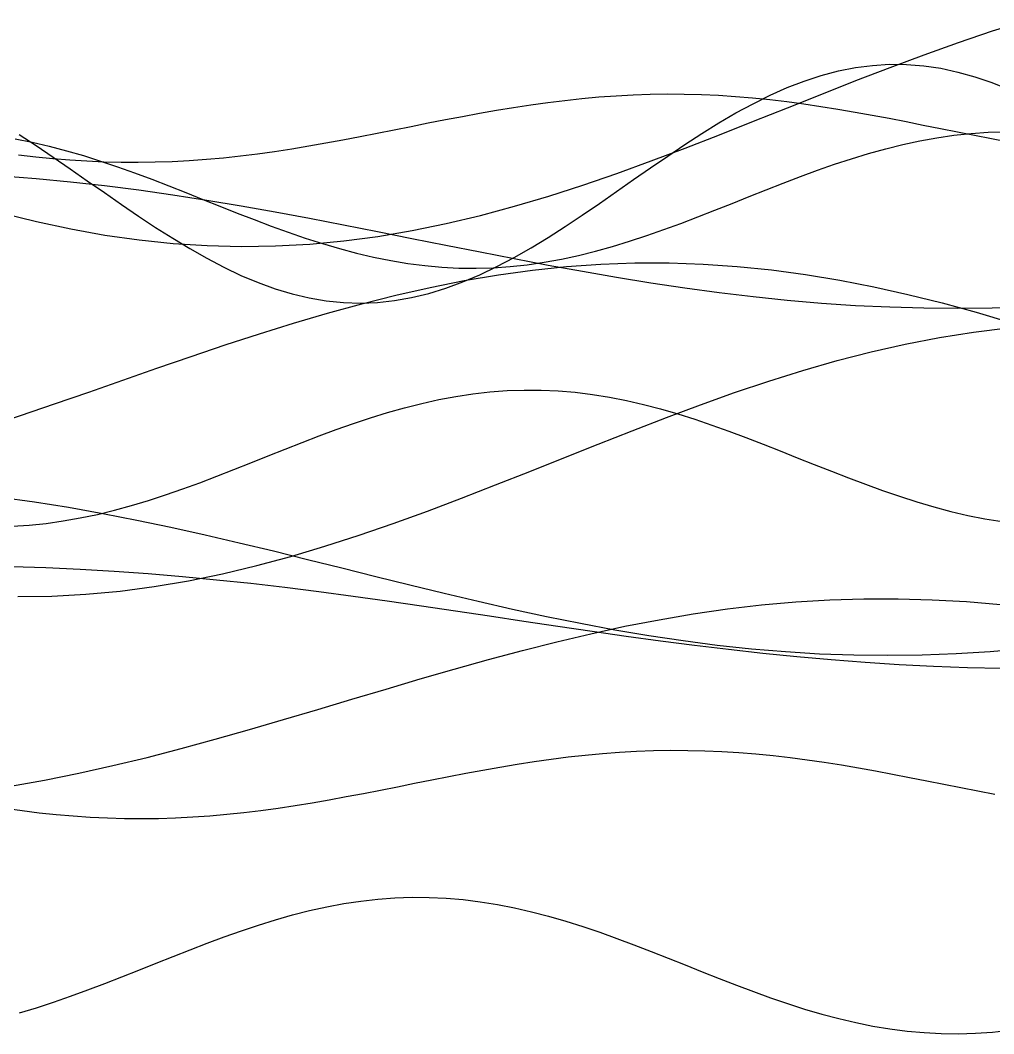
# Model space of a CAD drawing. Header units: metres. Extents: x -249 to 352, y -252 to 258.
# Drawn here: x -74.7 to -17.7, y 195.5 to 254.9 of the extents above; entities that cross this region are included whole.
import ezdxf

# ---------------------------------------------------------------- set-up
doc = ezdxf.new("R2010")
doc.units = ezdxf.units.M

msp = doc.modelspace()

# ---------------------------------------------------------------- linework, layer by layer
for p, q in [((-17.753, 254.241, -433.013), (-15.753, 254.87, -433.013)), ((-19.753, 253.567, -433.013), (-17.753, 254.241, -433.013)), ((-21.753, 252.853, -433.013), (-19.753, 253.567, -433.013)), ((-23.753, 252.106, -433.013), (-21.753, 252.853, -433.013)), ((-27.781, 251.636, -433.013), (-26.781, 251.9, -433.013)), ((-26.781, 251.9, -433.013), (-25.781, 252.098, -433.013)), ((-25.781, 252.098, -433.013), (-24.781, 252.228, -433.013)), ((-25.753, 251.335, -433.013), (-23.753, 252.106, -433.013)), ((-24.781, 252.228, -433.013), (-23.781, 252.289, -433.013)), ((-23.781, 252.289, -433.013), (-22.781, 252.28, -433.013)), ((-22.781, 252.28, -433.013), (-21.781, 252.201, -433.013)), ((-21.781, 252.201, -433.013), (-20.781, 252.054, -433.013)), ((-20.781, 252.054, -433.013), (-19.781, 251.838, -433.013)), ((-19.781, 251.838, -433.013), (-18.781, 251.558, -433.013)), ((-29.781, 250.921, -433.013), (-28.781, 251.308, -433.013)), ((-28.781, 251.308, -433.013), (-27.781, 251.636, -433.013)), ((-27.753, 250.546, -433.013), (-25.753, 251.335, -433.013)), ((-18.781, 251.558, -433.013), (-17.781, 251.214, -433.013)), ((-30.781, 250.477, -433.013), (-29.781, 250.921, -433.013)), ((-17.781, 251.214, -433.013), (-16.781, 250.812, -433.013)), ((-44.806, 249.914, -433.013), (-43.806, 250.053, -433.013)), ((-43.806, 250.053, -433.013), (-42.806, 250.177, -433.013)), ((-42.806, 250.177, -433.013), (-41.806, 250.285, -433.013)), ((-41.806, 250.285, -433.013), (-40.806, 250.376, -433.013)), ((-40.806, 250.376, -433.013), (-39.806, 250.448, -433.013)), ((-39.806, 250.448, -433.013), (-38.806, 250.502, -433.013)), ((-38.806, 250.502, -433.013), (-37.806, 250.535, -433.013)), ((-37.806, 250.535, -433.013), (-36.806, 250.549, -433.013)), ((-36.806, 250.549, -433.013), (-35.806, 250.544, -433.013)), ((-35.806, 250.544, -433.013), (-34.806, 250.518, -433.013)), ((-34.806, 250.518, -433.013), (-33.806, 250.472, -433.013)), ((-33.806, 250.472, -433.013), (-32.806, 250.407, -433.013)), ((-32.806, 250.407, -433.013), (-31.806, 250.324, -433.013)), ((-31.806, 250.324, -433.013), (-30.806, 250.223, -433.013)), ((-31.781, 249.981, -433.013), (-30.781, 250.477, -433.013)), ((-30.806, 250.223, -433.013), (-29.806, 250.105, -433.013)), ((-29.806, 250.105, -433.013), (-28.806, 249.972, -433.013)), ((-29.753, 249.748, -433.013), (-27.753, 250.546, -433.013)), ((-47.806, 249.421, -433.013), (-46.806, 249.596, -433.013)), ((-46.806, 249.596, -433.013), (-45.806, 249.761, -433.013)), ((-45.806, 249.761, -433.013), (-44.806, 249.914, -433.013)), ((-32.781, 249.439, -433.013), (-31.781, 249.981, -433.013)), ((-31.753, 248.949, -433.013), (-29.753, 249.748, -433.013)), ((-28.806, 249.972, -433.013), (-27.806, 249.825, -433.013)), ((-27.806, 249.825, -433.013), (-26.806, 249.664, -433.013)), ((-26.806, 249.664, -433.013), (-25.806, 249.493, -433.013)), ((-25.806, 249.493, -433.013), (-24.806, 249.312, -433.013)), ((-50.806, 248.85, -433.013), (-49.806, 249.046, -433.013)), ((-49.806, 249.046, -433.013), (-48.806, 249.237, -433.013)), ((-48.806, 249.237, -433.013), (-47.806, 249.421, -433.013)), ((-34.781, 248.235, -433.013), (-33.781, 248.855, -433.013)), ((-33.781, 248.855, -433.013), (-32.781, 249.439, -433.013)), ((-33.753, 248.157, -433.013), (-31.753, 248.949, -433.013)), ((-24.806, 249.312, -433.013), (-23.806, 249.124, -433.013)), ((-23.806, 249.124, -433.013), (-22.806, 248.93, -433.013)), ((-22.806, 248.93, -433.013), (-21.806, 248.732, -433.013)), ((-53.806, 248.252, -433.013), (-52.806, 248.451, -433.013)), ((-52.806, 248.451, -433.013), (-51.806, 248.651, -433.013)), ((-51.806, 248.651, -433.013), (-50.806, 248.85, -433.013)), ((-21.806, 248.732, -433.013), (-20.806, 248.532, -433.013)), ((-20.806, 248.532, -433.013), (-19.806, 248.333, -433.013)), ((-19.806, 248.333, -433.013), (-18.806, 248.135, -433.013)), ((-19.009, 248.24, -433.013), (-18.009, 248.308, -433.013)), ((-18.009, 248.308, -433.013), (-17.009, 248.336, -433.013)), ((-75.009, 247.916, -433.013), (-74.009, 247.72, -433.013)), ((-74.781, 248.179, -433.013), (-73.781, 247.528, -433.013)), ((-74.009, 247.72, -433.013), (-73.009, 247.49, -433.013)), ((-57.806, 247.505, -433.013), (-56.806, 247.681, -433.013)), ((-56.806, 247.681, -433.013), (-55.806, 247.865, -433.013)), ((-55.806, 247.865, -433.013), (-54.806, 248.056, -433.013)), ((-54.806, 248.056, -433.013), (-53.806, 248.252, -433.013)), ((-35.781, 247.587, -433.013), (-34.781, 248.235, -433.013)), ((-35.753, 247.379, -433.013), (-33.753, 248.157, -433.013)), ((-23.009, 247.592, -433.013), (-22.009, 247.807, -433.013)), ((-22.009, 247.807, -433.013), (-21.009, 247.989, -433.013)), ((-21.009, 247.989, -433.013), (-20.009, 248.133, -433.013)), ((-20.009, 248.133, -433.013), (-19.009, 248.24, -433.013)), ((-18.806, 248.135, -433.013), (-17.806, 247.942, -433.013)), ((-17.806, 247.942, -433.013), (-16.806, 247.755, -433.013)), ((-73.781, 247.528, -433.013), (-72.781, 246.854, -433.013)), ((-73.009, 247.49, -433.013), (-72.009, 247.228, -433.013)), ((-72.009, 247.228, -433.013), (-71.009, 246.938, -433.013)), ((-60.806, 247.048, -433.013), (-59.806, 247.187, -433.013)), ((-59.806, 247.187, -433.013), (-58.806, 247.34, -433.013)), ((-58.806, 247.34, -433.013), (-57.806, 247.505, -433.013)), ((-37.753, 246.623, -433.013), (-35.753, 247.379, -433.013)), ((-36.781, 246.915, -433.013), (-35.781, 247.587, -433.013)), ((-25.009, 247.065, -433.013), (-24.009, 247.343, -433.013)), ((-24.009, 247.343, -433.013), (-23.009, 247.592, -433.013)), ((-74.806, 246.993, -433.013), (-73.806, 246.876, -433.013)), ((-73.806, 246.876, -433.013), (-72.806, 246.775, -433.013)), ((-72.806, 246.775, -433.013), (-71.806, 246.692, -433.013)), ((-72.781, 246.854, -433.013), (-71.781, 246.165, -433.013)), ((-71.806, 246.692, -433.013), (-70.806, 246.627, -433.013)), ((-71.009, 246.938, -433.013), (-70.009, 246.621, -433.013)), ((-70.806, 246.627, -433.013), (-69.806, 246.582, -433.013)), ((-70.009, 246.621, -433.013), (-69.009, 246.282, -433.013)), ((-69.806, 246.582, -433.013), (-68.806, 246.556, -433.013)), ((-68.806, 246.556, -433.013), (-67.806, 246.55, -433.013)), ((-67.806, 246.55, -433.013), (-66.806, 246.565, -433.013)), ((-66.806, 246.565, -433.013), (-65.806, 246.599, -433.013)), ((-65.806, 246.599, -433.013), (-64.806, 246.652, -433.013)), ((-64.806, 246.652, -433.013), (-63.806, 246.725, -433.013)), ((-63.806, 246.725, -433.013), (-62.806, 246.816, -433.013)), ((-62.806, 246.816, -433.013), (-61.806, 246.924, -433.013)), ((-61.806, 246.924, -433.013), (-60.806, 247.048, -433.013)), ((-39.753, 245.897, -433.013), (-37.753, 246.623, -433.013)), ((-37.781, 246.227, -433.013), (-36.781, 246.915, -433.013)), ((-27.009, 246.429, -433.013), (-26.009, 246.759, -433.013)), ((-26.009, 246.759, -433.013), (-25.009, 247.065, -433.013)), ((-71.781, 246.165, -433.013), (-70.781, 245.468, -433.013)), ((-69.009, 246.282, -433.013), (-68.009, 245.924, -433.013)), ((-68.009, 245.924, -433.013), (-67.009, 245.549, -433.013)), ((-41.753, 245.208, -433.013), (-39.753, 245.897, -433.013)), ((-38.781, 245.53, -433.013), (-37.781, 246.227, -433.013)), ((-29.009, 245.71, -433.013), (-28.009, 246.078, -433.013)), ((-28.009, 246.078, -433.013), (-27.009, 246.429, -433.013)), ((-75.773, 245.754, -433.013), (-73.773, 245.599, -433.013)), ((-73.773, 245.599, -433.013), (-71.773, 245.409, -433.013)), ((-71.773, 245.409, -433.013), (-69.773, 245.185, -433.013)), ((-70.781, 245.468, -433.013), (-69.781, 244.768, -433.013)), ((-67.009, 245.549, -433.013), (-66.009, 245.163, -433.013)), ((-39.781, 244.83, -433.013), (-38.781, 245.53, -433.013)), ((-31.009, 244.936, -433.013), (-30.009, 245.328, -433.013)), ((-30.009, 245.328, -433.013), (-29.009, 245.71, -433.013)), ((-69.781, 244.768, -433.013), (-68.781, 244.074, -433.013)), ((-69.773, 245.185, -433.013), (-67.773, 244.928, -433.013)), ((-67.773, 244.928, -433.013), (-65.773, 244.643, -433.013)), ((-66.009, 245.163, -433.013), (-65.009, 244.768, -433.013)), ((-65.009, 244.768, -433.013), (-64.009, 244.369, -433.013)), ((-43.753, 244.564, -433.013), (-41.753, 245.208, -433.013)), ((-40.781, 244.135, -433.013), (-39.781, 244.83, -433.013)), ((-32.009, 244.539, -433.013), (-31.009, 244.936, -433.013)), ((-65.773, 244.643, -433.013), (-63.773, 244.33, -433.013)), ((-64.009, 244.369, -433.013), (-63.009, 243.969, -433.013)), ((-63.773, 244.33, -433.013), (-61.773, 243.995, -433.013)), ((-45.753, 243.97, -433.013), (-43.753, 244.564, -433.013)), ((-41.781, 243.452, -433.013), (-40.781, 244.135, -433.013)), ((-34.009, 243.741, -433.013), (-33.009, 244.139, -433.013)), ((-33.009, 244.139, -433.013), (-32.009, 244.539, -433.013)), ((-75.753, 243.56, -433.013), (-73.753, 243.068, -433.013)), ((-68.781, 244.074, -433.013), (-67.781, 243.392, -433.013)), ((-63.009, 243.969, -433.013), (-62.009, 243.573, -433.013)), ((-62.009, 243.573, -433.013), (-61.009, 243.185, -433.013)), ((-61.773, 243.995, -433.013), (-59.773, 243.639, -433.013)), ((-59.773, 243.639, -433.013), (-57.773, 243.267, -433.013)), ((-47.753, 243.432, -433.013), (-45.753, 243.97, -433.013)), ((-35.009, 243.349, -433.013), (-34.009, 243.741, -433.013)), ((-73.753, 243.068, -433.013), (-71.753, 242.641, -433.013)), ((-67.781, 243.392, -433.013), (-66.781, 242.729, -433.013)), ((-61.009, 243.185, -433.013), (-60.009, 242.808, -433.013)), ((-57.773, 243.267, -433.013), (-55.773, 242.882, -433.013)), ((-51.753, 242.546, -433.013), (-49.753, 242.956, -433.013)), ((-49.753, 242.956, -433.013), (-47.753, 243.432, -433.013)), ((-42.781, 242.787, -433.013), (-41.781, 243.452, -433.013)), ((-37.009, 242.599, -433.013), (-36.009, 242.967, -433.013)), ((-36.009, 242.967, -433.013), (-35.009, 243.349, -433.013)), ((-71.753, 242.641, -433.013), (-69.753, 242.285, -433.013)), ((-66.781, 242.729, -433.013), (-65.781, 242.091, -433.013)), ((-60.009, 242.808, -433.013), (-59.009, 242.447, -433.013)), ((-59.009, 242.447, -433.013), (-58.009, 242.104, -433.013)), ((-55.773, 242.882, -433.013), (-53.773, 242.489, -433.013)), ((-53.773, 242.489, -433.013), (-51.773, 242.09, -433.013)), ((-53.753, 242.207, -433.013), (-51.753, 242.546, -433.013)), ((-43.781, 242.147, -433.013), (-42.781, 242.787, -433.013)), ((-38.009, 242.248, -433.013), (-37.009, 242.599, -433.013)), ((-69.753, 242.285, -433.013), (-67.753, 242.001, -433.013)), ((-67.753, 242.001, -433.013), (-65.753, 241.794, -433.013)), ((-65.781, 242.091, -433.013), (-64.781, 241.486, -433.013)), ((-65.753, 241.794, -433.013), (-63.753, 241.664, -433.013)), ((-59.753, 241.645, -433.013), (-57.753, 241.754, -433.013)), ((-58.009, 242.104, -433.013), (-57.009, 241.784, -433.013)), ((-57.753, 241.754, -433.013), (-55.753, 241.943, -433.013)), ((-57.009, 241.784, -433.013), (-56.009, 241.49, -433.013)), ((-55.753, 241.943, -433.013), (-53.753, 242.207, -433.013)), ((-51.773, 242.09, -433.013), (-49.773, 241.69, -433.013)), ((-44.781, 241.538, -433.013), (-43.781, 242.147, -433.013)), ((-40.009, 241.612, -433.013), (-39.009, 241.918, -433.013)), ((-39.009, 241.918, -433.013), (-38.009, 242.248, -433.013)), ((-64.781, 241.486, -433.013), (-63.781, 240.919, -433.013)), ((-63.753, 241.664, -433.013), (-61.753, 241.615, -433.013)), ((-61.753, 241.615, -433.013), (-59.753, 241.645, -433.013)), ((-56.009, 241.49, -433.013), (-55.009, 241.223, -433.013)), ((-55.009, 241.223, -433.013), (-54.009, 240.988, -433.013)), ((-49.773, 241.69, -433.013), (-47.773, 241.293, -433.013)), ((-47.773, 241.293, -433.013), (-45.773, 240.904, -433.013)), ((-45.781, 240.967, -433.013), (-44.781, 241.538, -433.013)), ((-42.009, 241.084, -433.013), (-41.009, 241.333, -433.013)), ((-41.009, 241.333, -433.013), (-40.009, 241.612, -433.013)), ((-63.781, 240.919, -433.013), (-62.781, 240.395, -433.013)), ((-54.009, 240.988, -433.013), (-53.009, 240.786, -433.013)), ((-53.009, 240.786, -433.013), (-52.009, 240.62, -433.013)), ((-52.009, 240.62, -433.013), (-51.009, 240.491, -433.013)), ((-46.781, 240.439, -433.013), (-45.781, 240.967, -433.013)), ((-46.009, 240.434, -433.013), (-45.009, 240.541, -433.013)), ((-45.773, 240.904, -433.013), (-43.773, 240.525, -433.013)), ((-45.009, 240.541, -433.013), (-44.009, 240.686, -433.013)), ((-44.009, 240.686, -433.013), (-43.009, 240.868, -433.013)), ((-43.009, 240.868, -433.013), (-42.009, 241.084, -433.013)), ((-42.702, 240.435, -433.013), (-40.702, 240.577, -433.013)), ((-40.702, 240.577, -433.013), (-38.702, 240.65, -433.013)), ((-38.702, 240.65, -433.013), (-36.702, 240.652, -433.013)), ((-36.702, 240.652, -433.013), (-34.702, 240.585, -433.013)), ((-34.702, 240.585, -433.013), (-32.702, 240.449, -433.013)), ((-62.781, 240.395, -433.013), (-61.781, 239.92, -433.013)), ((-51.009, 240.491, -433.013), (-50.009, 240.4, -433.013)), ((-50.009, 240.4, -433.013), (-49.009, 240.349, -433.013)), ((-49.009, 240.349, -433.013), (-48.009, 240.338, -433.013)), ((-48.781, 239.534, -433.013), (-47.781, 239.96, -433.013)), ((-48.702, 239.613, -433.013), (-46.702, 239.951, -433.013)), ((-48.009, 240.338, -433.013), (-47.009, 240.366, -433.013)), ((-47.781, 239.96, -433.013), (-46.781, 240.439, -433.013)), ((-47.009, 240.366, -433.013), (-46.009, 240.434, -433.013)), ((-46.702, 239.951, -433.013), (-44.702, 240.226, -433.013)), ((-44.702, 240.226, -433.013), (-42.702, 240.435, -433.013)), ((-43.773, 240.525, -433.013), (-41.773, 240.161, -433.013)), ((-41.773, 240.161, -433.013), (-39.773, 239.815, -433.013)), ((-32.702, 240.449, -433.013), (-30.702, 240.245, -433.013)), ((-30.702, 240.245, -433.013), (-28.702, 239.975, -433.013)), ((-28.702, 239.975, -433.013), (-26.702, 239.642, -433.013)), ((-61.781, 239.92, -433.013), (-60.781, 239.499, -433.013)), ((-60.781, 239.499, -433.013), (-59.781, 239.136, -433.013)), ((-50.702, 239.216, -433.013), (-48.702, 239.613, -433.013)), ((-49.781, 239.166, -433.013), (-48.781, 239.534, -433.013)), ((-39.773, 239.815, -433.013), (-37.773, 239.49, -433.013)), ((-37.773, 239.49, -433.013), (-35.773, 239.191, -433.013)), ((-26.702, 239.642, -433.013), (-24.702, 239.249, -433.013)), ((-59.781, 239.136, -433.013), (-58.781, 238.835, -433.013)), ((-58.781, 238.835, -433.013), (-57.781, 238.598, -433.013)), ((-54.702, 238.259, -433.013), (-52.702, 238.763, -433.013)), ((-52.702, 238.763, -433.013), (-50.702, 239.216, -433.013)), ((-51.781, 238.616, -433.013), (-50.781, 238.859, -433.013)), ((-50.781, 238.859, -433.013), (-49.781, 239.166, -433.013)), ((-35.773, 239.191, -433.013), (-33.773, 238.92, -433.013)), ((-33.773, 238.92, -433.013), (-31.773, 238.679, -433.013)), ((-24.702, 239.249, -433.013), (-22.702, 238.801, -433.013)), ((-22.702, 238.801, -433.013), (-20.702, 238.301, -433.013)), ((-57.781, 238.598, -433.013), (-56.781, 238.428, -433.013)), ((-56.781, 238.428, -433.013), (-55.781, 238.326, -433.013)), ((-56.702, 237.709, -433.013), (-54.702, 238.259, -433.013)), ((-55.781, 238.326, -433.013), (-54.781, 238.294, -433.013)), ((-54.781, 238.294, -433.013), (-53.781, 238.332, -433.013)), ((-53.781, 238.332, -433.013), (-52.781, 238.44, -433.013)), ((-52.781, 238.44, -433.013), (-51.781, 238.616, -433.013)), ((-31.773, 238.679, -433.013), (-29.773, 238.472, -433.013)), ((-29.773, 238.472, -433.013), (-27.773, 238.3, -433.013)), ((-27.773, 238.3, -433.013), (-25.773, 238.164, -433.013)), ((-25.773, 238.164, -433.013), (-23.773, 238.067, -433.013)), ((-20.702, 238.301, -433.013), (-18.702, 237.754, -433.013)), ((-58.702, 237.119, -433.013), (-56.702, 237.709, -433.013)), ((-23.773, 238.067, -433.013), (-21.773, 238.009, -433.013)), ((-21.773, 238.009, -433.013), (-19.773, 237.991, -433.013)), ((-19.773, 237.991, -433.013), (-17.773, 238.013, -433.013)), ((-18.702, 237.754, -433.013), (-16.702, 237.167, -433.013)), ((-17.773, 238.013, -433.013), (-15.773, 238.074, -433.013)), ((-60.702, 236.494, -433.013), (-58.702, 237.119, -433.013)), ((-62.702, 235.841, -433.013), (-60.702, 236.494, -433.013)), ((-20.859, 236.283, -433.013), (-18.859, 236.597, -433.013)), ((-18.859, 236.597, -433.013), (-16.859, 236.836, -433.013)), ((-64.702, 235.166, -433.013), (-62.702, 235.841, -433.013)), ((-24.859, 235.442, -433.013), (-22.859, 235.897, -433.013)), ((-22.859, 235.897, -433.013), (-20.859, 236.283, -433.013)), ((-26.859, 234.925, -433.013), (-24.859, 235.442, -433.013)), ((-66.702, 234.476, -433.013), (-64.702, 235.166, -433.013)), ((-28.859, 234.349, -433.013), (-26.859, 234.925, -433.013)), ((-68.702, 233.778, -433.013), (-66.702, 234.476, -433.013)), ((-30.859, 233.721, -433.013), (-28.859, 234.349, -433.013)), ((-70.702, 233.078, -433.013), (-68.702, 233.778, -433.013)), ((-32.859, 233.046, -433.013), (-30.859, 233.721, -433.013)), ((-72.702, 232.385, -433.013), (-70.702, 233.078, -433.013)), ((-50.193, 232.641, -433.013), (-49.193, 232.828, -433.013)), ((-49.193, 232.828, -433.013), (-48.193, 232.979, -433.013)), ((-48.193, 232.979, -433.013), (-47.193, 233.092, -433.013)), ((-47.193, 233.092, -433.013), (-46.193, 233.166, -433.013)), ((-46.193, 233.166, -433.013), (-45.193, 233.201, -433.013)), ((-45.193, 233.201, -433.013), (-44.193, 233.196, -433.013)), ((-44.193, 233.196, -433.013), (-43.193, 233.151, -433.013)), ((-43.193, 233.151, -433.013), (-42.193, 233.067, -433.013)), ((-42.193, 233.067, -433.013), (-41.193, 232.944, -433.013)), ((-41.193, 232.944, -433.013), (-40.193, 232.783, -433.013)), ((-34.859, 232.332, -433.013), (-32.859, 233.046, -433.013)), ((-74.702, 231.704, -433.013), (-72.702, 232.385, -433.013)), ((-52.193, 232.166, -433.013), (-51.193, 232.419, -433.013)), ((-51.193, 232.419, -433.013), (-50.193, 232.641, -433.013)), ((-40.193, 232.783, -433.013), (-39.193, 232.587, -433.013)), ((-39.193, 232.587, -433.013), (-38.193, 232.357, -433.013)), ((-38.193, 232.357, -433.013), (-37.193, 232.095, -433.013)), ((-36.859, 231.585, -433.013), (-34.859, 232.332, -433.013)), ((-76.702, 231.043, -433.013), (-74.702, 231.704, -433.013)), ((-54.193, 231.572, -433.013), (-53.193, 231.882, -433.013)), ((-53.193, 231.882, -433.013), (-52.193, 232.166, -433.013)), ((-37.193, 232.095, -433.013), (-36.193, 231.805, -433.013)), ((-36.193, 231.805, -433.013), (-35.193, 231.489, -433.013)), ((-56.193, 230.885, -433.013), (-55.193, 231.239, -433.013)), ((-55.193, 231.239, -433.013), (-54.193, 231.572, -433.013)), ((-38.859, 230.814, -433.013), (-36.859, 231.585, -433.013)), ((-35.193, 231.489, -433.013), (-34.193, 231.15, -433.013)), ((-34.193, 231.15, -433.013), (-33.193, 230.791, -433.013)), ((-58.193, 230.13, -433.013), (-57.193, 230.514, -433.013)), ((-57.193, 230.514, -433.013), (-56.193, 230.885, -433.013)), ((-40.859, 230.025, -433.013), (-38.859, 230.814, -433.013)), ((-33.193, 230.791, -433.013), (-32.193, 230.416, -433.013)), ((-59.193, 229.737, -433.013), (-58.193, 230.13, -433.013)), ((-42.859, 229.228, -433.013), (-40.859, 230.025, -433.013)), ((-32.193, 230.416, -433.013), (-31.193, 230.03, -433.013)), ((-31.193, 230.03, -433.013), (-30.193, 229.635, -433.013)), ((-61.193, 228.939, -433.013), (-60.193, 229.339, -433.013)), ((-60.193, 229.339, -433.013), (-59.193, 229.737, -433.013)), ((-30.193, 229.635, -433.013), (-29.193, 229.236, -433.013)), ((-62.193, 228.542, -433.013), (-61.193, 228.939, -433.013)), ((-44.859, 228.428, -433.013), (-42.859, 229.228, -433.013)), ((-29.193, 229.236, -433.013), (-28.193, 228.836, -433.013)), ((-28.193, 228.836, -433.013), (-27.193, 228.44, -433.013)), ((-64.193, 227.771, -433.013), (-63.193, 228.151, -433.013)), ((-63.193, 228.151, -433.013), (-62.193, 228.542, -433.013)), ((-46.859, 227.636, -433.013), (-44.859, 228.428, -433.013)), ((-27.193, 228.44, -433.013), (-26.193, 228.052, -433.013)), ((-65.193, 227.405, -433.013), (-64.193, 227.771, -433.013)), ((-48.859, 226.858, -433.013), (-46.859, 227.636, -433.013)), ((-26.193, 228.052, -433.013), (-25.193, 227.676, -433.013)), ((-25.193, 227.676, -433.013), (-24.193, 227.314, -433.013)), ((-75.88, 226.928, -433.013), (-73.88, 226.647, -433.013)), ((-67.193, 226.732, -433.013), (-66.193, 227.058, -433.013)), ((-66.193, 227.058, -433.013), (-65.193, 227.405, -433.013)), ((-24.193, 227.314, -433.013), (-23.193, 226.972, -433.013)), ((-23.193, 226.972, -433.013), (-22.193, 226.652, -433.013)), ((-73.88, 226.647, -433.013), (-71.88, 226.327, -433.013)), ((-71.88, 226.327, -433.013), (-69.88, 225.969, -433.013)), ((-69.193, 226.156, -433.013), (-68.193, 226.43, -433.013)), ((-68.193, 226.43, -433.013), (-67.193, 226.732, -433.013)), ((-50.859, 226.102, -433.013), (-48.859, 226.858, -433.013)), ((-22.193, 226.652, -433.013), (-21.193, 226.357, -433.013)), ((-21.193, 226.357, -433.013), (-20.193, 226.091, -433.013)), ((-72.193, 225.527, -433.013), (-71.193, 225.702, -433.013)), ((-71.193, 225.702, -433.013), (-70.193, 225.913, -433.013)), ((-70.193, 225.913, -433.013), (-69.193, 226.156, -433.013)), ((-69.88, 225.969, -433.013), (-67.88, 225.579, -433.013)), ((-52.859, 225.376, -433.013), (-50.859, 226.102, -433.013)), ((-20.193, 226.091, -433.013), (-19.193, 225.855, -433.013)), ((-19.193, 225.855, -433.013), (-18.193, 225.654, -433.013)), ((-75.193, 225.226, -433.013), (-74.193, 225.287, -433.013)), ((-74.193, 225.287, -433.013), (-73.193, 225.388, -433.013)), ((-73.193, 225.388, -433.013), (-72.193, 225.527, -433.013)), ((-67.88, 225.579, -433.013), (-65.88, 225.16, -433.013)), ((-65.88, 225.16, -433.013), (-63.88, 224.715, -433.013)), ((-54.859, 224.688, -433.013), (-52.859, 225.376, -433.013)), ((-18.193, 225.654, -433.013), (-17.193, 225.488, -433.013)), ((-63.88, 224.715, -433.013), (-61.88, 224.25, -433.013)), ((-56.859, 224.043, -433.013), (-54.859, 224.688, -433.013)), ((-61.88, 224.25, -433.013), (-59.88, 223.769, -433.013)), ((-58.859, 223.449, -433.013), (-56.859, 224.043, -433.013)), ((-60.859, 222.911, -433.013), (-58.859, 223.449, -433.013)), ((-59.88, 223.769, -433.013), (-57.88, 223.277, -433.013)), ((-75.21, 222.852, -433.013), (-73.21, 222.793, -433.013)), ((-73.21, 222.793, -433.013), (-71.21, 222.706, -433.013)), ((-62.859, 222.435, -433.013), (-60.859, 222.911, -433.013)), ((-57.88, 223.277, -433.013), (-55.88, 222.778, -433.013)), ((-55.88, 222.778, -433.013), (-53.88, 222.279, -433.013)), ((-71.21, 222.706, -433.013), (-69.21, 222.59, -433.013)), ((-69.21, 222.59, -433.013), (-67.21, 222.447, -433.013)), ((-67.21, 222.447, -433.013), (-65.21, 222.279, -433.013)), ((-65.21, 222.279, -433.013), (-63.21, 222.087, -433.013)), ((-64.859, 222.025, -433.013), (-62.859, 222.435, -433.013)), ((-53.88, 222.279, -433.013), (-51.88, 221.783, -433.013)), ((-68.859, 221.422, -433.013), (-66.859, 221.687, -433.013)), ((-66.859, 221.687, -433.013), (-64.859, 222.025, -433.013)), ((-63.21, 222.087, -433.013), (-61.21, 221.873, -433.013)), ((-61.21, 221.873, -433.013), (-59.21, 221.638, -433.013)), ((-59.21, 221.638, -433.013), (-57.21, 221.387, -433.013)), ((-51.88, 221.783, -433.013), (-49.88, 221.296, -433.013)), ((-74.859, 221.094, -433.013), (-72.859, 221.124, -433.013)), ((-72.859, 221.124, -433.013), (-70.859, 221.233, -433.013)), ((-70.859, 221.233, -433.013), (-68.859, 221.422, -433.013)), ((-57.21, 221.387, -433.013), (-55.21, 221.12, -433.013)), ((-55.21, 221.12, -433.013), (-53.21, 220.841, -433.013)), ((-49.88, 221.296, -433.013), (-47.88, 220.822, -433.013)), ((-27.282, 220.908, -433.013), (-25.282, 220.97, -433.013)), ((-25.282, 220.97, -433.013), (-23.282, 220.973, -433.013)), ((-23.282, 220.973, -433.013), (-21.282, 220.915, -433.013)), ((-53.21, 220.841, -433.013), (-51.21, 220.552, -433.013)), ((-51.21, 220.552, -433.013), (-49.21, 220.257, -433.013)), ((-47.88, 220.822, -433.013), (-45.88, 220.367, -433.013)), ((-45.88, 220.367, -433.013), (-43.88, 219.934, -433.013)), ((-35.282, 220.082, -433.013), (-33.282, 220.371, -433.013)), ((-33.282, 220.371, -433.013), (-31.282, 220.607, -433.013)), ((-31.282, 220.607, -433.013), (-29.282, 220.787, -433.013)), ((-29.282, 220.787, -433.013), (-27.282, 220.908, -433.013)), ((-21.282, 220.915, -433.013), (-19.282, 220.799, -433.013)), ((-19.282, 220.799, -433.013), (-17.282, 220.624, -433.013)), ((-49.21, 220.257, -433.013), (-47.21, 219.958, -433.013)), ((-47.21, 219.958, -433.013), (-45.21, 219.658, -433.013)), ((-43.88, 219.934, -433.013), (-41.88, 219.529, -433.013)), ((-37.282, 219.741, -433.013), (-35.282, 220.082, -433.013)), ((-45.21, 219.658, -433.013), (-43.21, 219.361, -433.013)), ((-43.21, 219.361, -433.013), (-41.21, 219.068, -433.013)), ((-41.88, 219.529, -433.013), (-39.88, 219.155, -433.013)), ((-41.282, 218.921, -433.013), (-39.282, 219.353, -433.013)), ((-39.282, 219.353, -433.013), (-37.282, 219.741, -433.013)), ((-43.282, 218.45, -433.013), (-41.282, 218.921, -433.013)), ((-41.21, 219.068, -433.013), (-39.21, 218.784, -433.013)), ((-39.88, 219.155, -433.013), (-37.88, 218.816, -433.013)), ((-39.21, 218.784, -433.013), (-37.21, 218.511, -433.013)), ((-37.88, 218.816, -433.013), (-35.88, 218.515, -433.013)), ((-45.282, 217.944, -433.013), (-43.282, 218.45, -433.013)), ((-37.21, 218.511, -433.013), (-35.21, 218.252, -433.013)), ((-35.88, 218.515, -433.013), (-33.88, 218.256, -433.013)), ((-35.21, 218.252, -433.013), (-33.21, 218.008, -433.013)), ((-33.88, 218.256, -433.013), (-31.88, 218.041, -433.013)), ((-33.21, 218.008, -433.013), (-31.21, 217.784, -433.013)), ((-31.88, 218.041, -433.013), (-29.88, 217.871, -433.013)), ((-17.88, 217.884, -433.013), (-15.88, 218.058, -433.013)), ((-49.282, 216.848, -433.013), (-47.282, 217.408, -433.013)), ((-47.282, 217.408, -433.013), (-45.282, 217.944, -433.013)), ((-31.21, 217.784, -433.013), (-29.21, 217.581, -433.013)), ((-29.88, 217.871, -433.013), (-27.88, 217.75, -433.013)), ((-29.21, 217.581, -433.013), (-27.21, 217.4, -433.013)), ((-27.88, 217.75, -433.013), (-25.88, 217.677, -433.013)), ((-27.21, 217.4, -433.013), (-25.21, 217.244, -433.013)), ((-25.88, 217.677, -433.013), (-23.88, 217.655, -433.013)), ((-23.88, 217.655, -433.013), (-21.88, 217.682, -433.013)), ((-21.88, 217.682, -433.013), (-19.88, 217.759, -433.013)), ((-19.88, 217.759, -433.013), (-17.88, 217.884, -433.013)), ((-51.282, 216.27, -433.013), (-49.282, 216.848, -433.013)), ((-25.21, 217.244, -433.013), (-23.21, 217.115, -433.013)), ((-23.21, 217.115, -433.013), (-21.21, 217.014, -433.013)), ((-21.21, 217.014, -433.013), (-19.21, 216.941, -433.013)), ((-19.21, 216.941, -433.013), (-17.21, 216.897, -433.013)), ((-53.282, 215.678, -433.013), (-51.282, 216.27, -433.013)), ((-55.282, 215.08, -433.013), (-53.282, 215.678, -433.013)), ((-57.282, 214.481, -433.013), (-55.282, 215.08, -433.013)), ((-59.282, 213.886, -433.013), (-57.282, 214.481, -433.013)), ((-61.282, 213.303, -433.013), (-59.282, 213.886, -433.013)), ((-63.282, 212.736, -433.013), (-61.282, 213.303, -433.013)), ((-65.282, 212.192, -433.013), (-63.282, 212.736, -433.013)), ((-67.282, 211.675, -433.013), (-65.282, 212.192, -433.013)), ((-39.607, 211.975, -433.013), (-38.607, 212.031, -433.013)), ((-38.607, 212.031, -433.013), (-37.607, 212.069, -433.013)), ((-37.607, 212.069, -433.013), (-36.607, 212.086, -433.013)), ((-36.607, 212.086, -433.013), (-35.607, 212.083, -433.013)), ((-35.607, 212.083, -433.013), (-34.607, 212.061, -433.013)), ((-34.607, 212.061, -433.013), (-33.607, 212.019, -433.013)), ((-69.282, 211.192, -433.013), (-67.282, 211.675, -433.013)), ((-44.607, 211.427, -433.013), (-43.607, 211.568, -433.013)), ((-43.607, 211.568, -433.013), (-42.607, 211.695, -433.013)), ((-42.607, 211.695, -433.013), (-41.607, 211.806, -433.013)), ((-41.607, 211.806, -433.013), (-40.607, 211.899, -433.013)), ((-40.607, 211.899, -433.013), (-39.607, 211.975, -433.013)), ((-33.607, 212.019, -433.013), (-32.607, 211.957, -433.013)), ((-32.607, 211.957, -433.013), (-31.607, 211.877, -433.013)), ((-31.607, 211.877, -433.013), (-30.607, 211.779, -433.013)), ((-30.607, 211.779, -433.013), (-29.607, 211.664, -433.013)), ((-29.607, 211.664, -433.013), (-28.607, 211.533, -433.013)), ((-28.607, 211.533, -433.013), (-27.607, 211.388, -433.013)), ((-71.282, 210.746, -433.013), (-69.282, 211.192, -433.013)), ((-48.607, 210.742, -433.013), (-47.607, 210.928, -433.013)), ((-47.607, 210.928, -433.013), (-46.607, 211.105, -433.013)), ((-46.607, 211.105, -433.013), (-45.607, 211.272, -433.013)), ((-45.607, 211.272, -433.013), (-44.607, 211.427, -433.013)), ((-27.607, 211.388, -433.013), (-26.607, 211.23, -433.013)), ((-26.607, 211.23, -433.013), (-25.607, 211.06, -433.013)), ((-25.607, 211.06, -433.013), (-24.607, 210.881, -433.013)), ((-24.607, 210.881, -433.013), (-23.607, 210.694, -433.013)), ((-75.282, 209.986, -433.013), (-73.282, 210.343, -433.013)), ((-73.282, 210.343, -433.013), (-71.282, 210.746, -433.013)), ((-51.607, 210.155, -433.013), (-50.607, 210.354, -433.013)), ((-50.607, 210.354, -433.013), (-49.607, 210.55, -433.013)), ((-49.607, 210.55, -433.013), (-48.607, 210.742, -433.013)), ((-23.607, 210.694, -433.013), (-22.607, 210.5, -433.013)), ((-22.607, 210.5, -433.013), (-21.607, 210.303, -433.013)), ((-21.607, 210.303, -433.013), (-20.607, 210.103, -433.013)), ((-54.607, 209.561, -433.013), (-53.607, 209.756, -433.013)), ((-53.607, 209.756, -433.013), (-52.607, 209.955, -433.013)), ((-52.607, 209.955, -433.013), (-51.607, 210.155, -433.013)), ((-20.607, 210.103, -433.013), (-19.607, 209.904, -433.013)), ((-19.607, 209.904, -433.013), (-18.607, 209.706, -433.013)), ((-18.607, 209.706, -433.013), (-17.607, 209.512, -433.013)), ((-57.607, 209.014, -433.013), (-56.607, 209.188, -433.013)), ((-56.607, 209.188, -433.013), (-55.607, 209.371, -433.013)), ((-55.607, 209.371, -433.013), (-54.607, 209.561, -433.013)), ((-75.607, 208.688, -433.013), (-74.607, 208.552, -433.013)), ((-74.607, 208.552, -433.013), (-73.607, 208.432, -433.013)), ((-61.607, 208.442, -433.013), (-60.607, 208.563, -433.013)), ((-60.607, 208.563, -433.013), (-59.607, 208.7, -433.013)), ((-59.607, 208.7, -433.013), (-58.607, 208.851, -433.013)), ((-58.607, 208.851, -433.013), (-57.607, 209.014, -433.013)), ((-73.607, 208.432, -433.013), (-72.607, 208.328, -433.013)), ((-72.607, 208.328, -433.013), (-71.607, 208.242, -433.013)), ((-71.607, 208.242, -433.013), (-70.607, 208.174, -433.013)), ((-70.607, 208.174, -433.013), (-69.607, 208.126, -433.013)), ((-69.607, 208.126, -433.013), (-68.607, 208.097, -433.013)), ((-68.607, 208.097, -433.013), (-67.607, 208.087, -433.013)), ((-67.607, 208.087, -433.013), (-66.607, 208.098, -433.013)), ((-66.607, 208.098, -433.013), (-65.607, 208.129, -433.013)), ((-65.607, 208.129, -433.013), (-64.607, 208.179, -433.013)), ((-64.607, 208.179, -433.013), (-63.607, 208.249, -433.013)), ((-63.607, 208.249, -433.013), (-62.607, 208.337, -433.013)), ((-62.607, 208.337, -433.013), (-61.607, 208.442, -433.013)), ((-55.757, 203.1, -433.013), (-54.757, 203.251, -433.013)), ((-54.757, 203.251, -433.013), (-53.757, 203.364, -433.013)), ((-53.757, 203.364, -433.013), (-52.757, 203.439, -433.013)), ((-52.757, 203.439, -433.013), (-51.757, 203.474, -433.013)), ((-51.757, 203.474, -433.013), (-50.757, 203.469, -433.013)), ((-50.757, 203.469, -433.013), (-49.757, 203.423, -433.013)), ((-49.757, 203.423, -433.013), (-48.757, 203.339, -433.013)), ((-48.757, 203.339, -433.013), (-47.757, 203.216, -433.013)), ((-47.757, 203.216, -433.013), (-46.757, 203.056, -433.013)), ((-58.757, 202.438, -433.013), (-57.757, 202.692, -433.013)), ((-57.757, 202.692, -433.013), (-56.757, 202.913, -433.013)), ((-56.757, 202.913, -433.013), (-55.757, 203.1, -433.013)), ((-46.757, 203.056, -433.013), (-45.757, 202.859, -433.013)), ((-45.757, 202.859, -433.013), (-44.757, 202.629, -433.013)), ((-44.757, 202.629, -433.013), (-43.757, 202.368, -433.013)), ((-60.757, 201.845, -433.013), (-59.757, 202.155, -433.013)), ((-59.757, 202.155, -433.013), (-58.757, 202.438, -433.013)), ((-43.757, 202.368, -433.013), (-42.757, 202.077, -433.013)), ((-42.757, 202.077, -433.013), (-41.757, 201.761, -433.013)), ((-62.757, 201.157, -433.013), (-61.757, 201.511, -433.013)), ((-61.757, 201.511, -433.013), (-60.757, 201.845, -433.013)), ((-41.757, 201.761, -433.013), (-40.757, 201.422, -433.013)), ((-40.757, 201.422, -433.013), (-39.757, 201.063, -433.013)), ((-64.757, 200.403, -433.013), (-63.757, 200.786, -433.013)), ((-63.757, 200.786, -433.013), (-62.757, 201.157, -433.013)), ((-39.757, 201.063, -433.013), (-38.757, 200.689, -433.013)), ((-65.757, 200.009, -433.013), (-64.757, 200.403, -433.013)), ((-38.757, 200.689, -433.013), (-37.757, 200.302, -433.013)), ((-37.757, 200.302, -433.013), (-36.757, 199.907, -433.013)), ((-67.757, 199.211, -433.013), (-66.757, 199.611, -433.013)), ((-66.757, 199.611, -433.013), (-65.757, 200.009, -433.013)), ((-36.757, 199.907, -433.013), (-35.757, 199.508, -433.013)), ((-68.757, 198.814, -433.013), (-67.757, 199.211, -433.013)), ((-35.757, 199.508, -433.013), (-34.757, 199.109, -433.013)), ((-34.757, 199.109, -433.013), (-33.757, 198.713, -433.013)), ((-70.757, 198.044, -433.013), (-69.757, 198.424, -433.013)), ((-69.757, 198.424, -433.013), (-68.757, 198.814, -433.013)), ((-33.757, 198.713, -433.013), (-32.757, 198.325, -433.013)), ((-71.757, 197.678, -433.013), (-70.757, 198.044, -433.013)), ((-32.757, 198.325, -433.013), (-31.757, 197.948, -433.013)), ((-31.757, 197.948, -433.013), (-30.757, 197.587, -433.013)), ((-73.757, 197.004, -433.013), (-72.757, 197.33, -433.013)), ((-72.757, 197.33, -433.013), (-71.757, 197.678, -433.013)), ((-30.757, 197.587, -433.013), (-29.757, 197.244, -433.013)), ((-29.757, 197.244, -433.013), (-28.757, 196.924, -433.013)), ((-74.757, 196.702, -433.013), (-73.757, 197.004, -433.013)), ((-28.757, 196.924, -433.013), (-27.757, 196.629, -433.013)), ((-27.757, 196.629, -433.013), (-26.757, 196.363, -433.013)), ((-26.757, 196.363, -433.013), (-25.757, 196.128, -433.013)), ((-25.757, 196.128, -433.013), (-24.757, 195.926, -433.013)), ((-24.757, 195.926, -433.013), (-23.757, 195.76, -433.013)), ((-23.757, 195.76, -433.013), (-22.757, 195.631, -433.013)), ((-22.757, 195.631, -433.013), (-21.757, 195.54, -433.013)), ((-21.757, 195.54, -433.013), (-20.757, 195.489, -433.013)), ((-20.757, 195.489, -433.013), (-19.757, 195.477, -433.013)), ((-19.757, 195.477, -433.013), (-18.757, 195.506, -433.013)), ((-18.757, 195.506, -433.013), (-17.757, 195.574, -433.013)), ((-17.757, 195.574, -433.013), (-16.757, 195.681, -433.013))]:
    msp.add_line(p, q)

doc.saveas('drawing.dxf')
